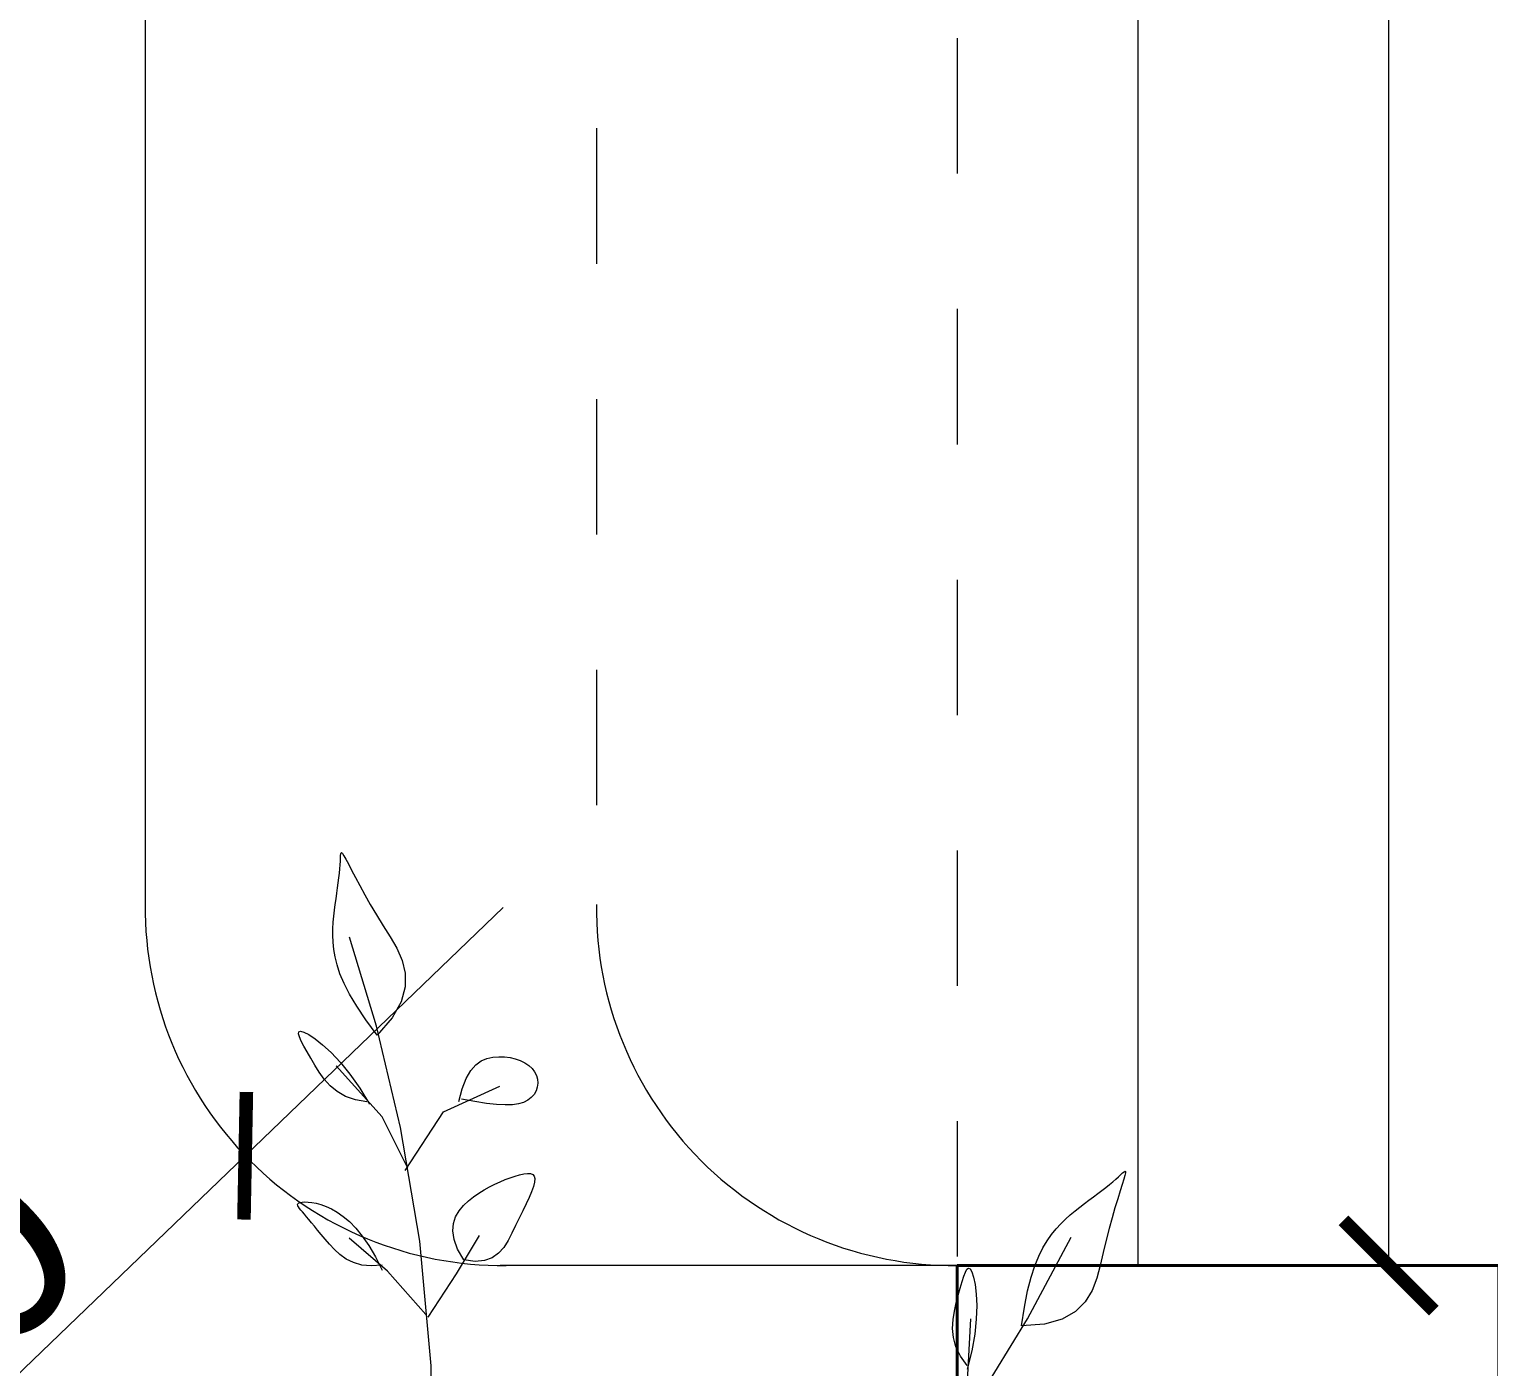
# Model space of a CAD drawing. Header units: centimetres. Extents: x -26724 to 60145, y -23645 to 6771.
# Drawn here: x -19266.5 to -19185.6, y 1075.3 to 1149.4 of the extents above; entities that cross this region are included whole.
import ezdxf

# ---------------------------------------------------------------- set-up
doc = ezdxf.new("R2010")
doc.units = ezdxf.units.CM
for name, pattern in [('AUSGEZOGEN', [0]), ('DALEKOVOD_VN', [5, 2.5, -2.5]), ('PUNKT2_S9', [0.35, 0.15, -0.1, 0, -0.1])]:
    doc.linetypes.add(name, pattern=pattern)
for name, color, linetype, lineweight in [('4.KOTE', 88, 'Continuous', 15), ('Moebel', 252, 'PUNKT2_S9', 13), ('namjestaj', 150, 'Continuous', 5), ('zid', 7, 'Continuous', 40)]:
    doc.layers.add(name, color=color, linetype=linetype, lineweight=lineweight)
doc.styles.get("Standard").update_dxf_attribs({"font": 'calibri.ttf'})
doc.dimstyles.new('ja 1 50', dxfattribs={"dimtxt": 10, "dimasz": 5, "dimexe": 5, "dimexo": 5, "dimgap": 1, "dimtad": 1, "dimdec": 0, "dimtxsty": 'Standard', "dimblk": 'ARCHTICK', "dimcen": 2.5, "dimclrd": 256, "dimclrt": 7, "dimadec": 0, "dimazin": 0, "dimtfac": 1, "dimtdec": 0, "dimtix": 1, "dimtmove": 1, "dimatfit": 3, "dimldrblk": 'ARCHTICK', "dimfxl": 10, "dimfxlon": 1, "dimlwd": 0, "dimlwe": 9, "dimarcsym": 0})

# ---------------------------------------------------------------- blocks, each defined once
blk = doc.blocks.new('ggggt')
at = {"layer": 'Moebel', "color": 91, "linetype": 'AUSGEZOGEN', "lineweight": 18, "transparency": 33554687}
for p, q in [((1566.549, 2053.537, 13.5), (1566.554, 2053.678, 13.5)), ((1566.554, 2053.678, 13.5), (1566.563, 2053.781, 13.5)), ((1566.563, 2053.781, 13.5), (1566.581, 2053.839, 13.5)), ((1566.581, 2053.839, 13.5), (1566.613, 2053.845, 13.5)), ((1566.613, 2053.845, 13.5), (1566.665, 2053.793, 13.5)), ((1566.665, 2053.793, 13.5), (1566.742, 2053.674, 13.5)), ((1566.742, 2053.674, 13.5), (1566.849, 2053.483, 13.5)), ((1566.488, 2052.708, 13.5), (1566.511, 2052.948, 13.5)), ((1566.511, 2052.948, 13.5), (1566.53, 2053.167, 13.5)), ((1566.53, 2053.167, 13.5), (1566.542, 2053.365, 13.5)), ((1566.542, 2053.365, 13.5), (1566.549, 2053.537, 13.5)), ((1566.849, 2053.483, 13.5), (1566.99, 2053.215, 13.5)), ((1566.99, 2053.215, 13.5), (1567.166, 2052.875, 13.5)), ((1567.166, 2052.875, 13.5), (1567.375, 2052.472, 13.5)), ((1566.388, 2051.892, 13.5), (1566.425, 2052.178, 13.5)), ((1566.425, 2052.178, 13.5), (1566.459, 2052.451, 13.5)), ((1566.459, 2052.451, 13.5), (1566.488, 2052.708, 13.5)), ((1567.375, 2052.472, 13.5), (1567.618, 2052.014, 13.5)), ((1567.618, 2052.014, 13.5), (1567.894, 2051.509, 13.5)), ((1566.259, 2050.977, 13.5), (1566.304, 2051.29, 13.5)), ((1566.304, 2051.29, 13.5), (1566.348, 2051.595, 13.5)), ((1566.348, 2051.595, 13.5), (1566.388, 2051.892, 13.5)), ((1567.894, 2051.509, 13.5), (1568.201, 2050.966, 13.5)), ((1566.177, 2050.325, 13.5), (1566.216, 2050.655, 13.5)), ((1566.216, 2050.655, 13.5), (1566.259, 2050.977, 13.5)), ((1568.201, 2050.966, 13.5), (1568.54, 2050.391, 13.5)), ((1568.54, 2050.391, 13.5), (1568.909, 2049.795, 13.5)), ((1566.127, 2049.263, 13.5), (1566.129, 2049.63, 13.5)), ((1566.129, 2049.63, 13.5), (1566.147, 2049.984, 13.5)), ((1566.147, 2049.984, 13.5), (1566.177, 2050.325, 13.5)), ((1568.909, 2049.795, 13.5), (1569.299, 2049.181, 13.5)), ((1566.144, 2048.882, 13.5), (1566.127, 2049.263, 13.5)), ((1566.184, 2048.484, 13.5), (1566.144, 2048.882, 13.5)), ((1568.537, 2044.235, 13.5), (1567.049, 2049.151, 13.5)), ((1569.299, 2049.181, 13.5), (1569.669, 2048.543, 13.5)), ((1566.252, 2048.066, 13.5), (1566.184, 2048.484, 13.5)), ((1566.36, 2047.62, 13.5), (1566.252, 2048.066, 13.5)), ((1569.669, 2048.543, 13.5), (1569.966, 2047.873, 13.5)), ((1566.521, 2047.134, 13.5), (1566.36, 2047.62, 13.5)), ((1566.748, 2046.598, 13.5), (1566.521, 2047.134, 13.5)), ((1569.966, 2047.873, 13.5), (1570.14, 2047.162, 13.5)), ((1570.14, 2047.162, 13.5), (1570.14, 2046.4, 13.5)), ((1567.055, 2045.999, 13.5), (1566.748, 2046.598, 13.5)), ((1570.14, 2046.4, 13.5), (1569.915, 2045.579, 13.5)), ((1567.455, 2045.328, 13.5), (1567.055, 2045.999, 13.5)), ((1569.915, 2045.579, 13.5), (1569.414, 2044.69, 13.5)), ((1567.96, 2044.573, 13.5), (1567.455, 2045.328, 13.5)), ((1569.414, 2044.69, 13.5), (1568.585, 2043.723, 13.5)), ((1564.227, 2043.807, 13.5), (1564.245, 2043.913, 13.5)), ((1564.245, 2043.913, 13.5), (1564.339, 2043.945, 13.5)), ((1564.339, 2043.945, 13.5), (1564.518, 2043.896, 13.5)), ((1564.518, 2043.896, 13.5), (1564.789, 2043.758, 13.5)), ((1568.585, 2043.723, 13.5), (1567.96, 2044.573, 13.5)), ((1569.881, 2038.609, 13.5), (1568.537, 2044.235, 13.5)), ((1564.275, 2043.635, 13.5), (1564.227, 2043.807, 13.5)), ((1564.376, 2043.405, 13.5), (1564.275, 2043.635, 13.5)), ((1564.522, 2043.125, 13.5), (1564.376, 2043.405, 13.5)), ((1564.702, 2042.803, 13.5), (1564.522, 2043.125, 13.5)), ((1564.789, 2043.758, 13.5), (1565.142, 2043.526, 13.5)), ((1565.142, 2043.526, 13.5), (1565.561, 2043.195, 13.5)), ((1565.561, 2043.195, 13.5), (1566.033, 2042.761, 13.5)), ((1568.585, 2043.723, 13.5), (1568.585, 2043.723, 13.5)), ((1564.906, 2042.446, 13.5), (1564.702, 2042.803, 13.5)), ((1565.126, 2042.064, 13.5), (1564.906, 2042.446, 13.5)), ((1566.033, 2042.761, 13.5), (1566.544, 2042.219, 13.5)), ((1574.05, 2042.084, 13.5), (1574.352, 2042.304, 13.5)), ((1574.352, 2042.304, 13.5), (1574.668, 2042.442, 13.5)), ((1574.668, 2042.442, 13.5), (1574.992, 2042.514, 13.5)), ((1574.992, 2042.514, 13.5), (1575.316, 2042.538, 13.5)), ((1575.316, 2042.538, 13.5), (1575.635, 2042.527, 13.5)), ((1575.635, 2042.527, 13.5), (1575.944, 2042.485, 13.5)), ((1575.944, 2042.485, 13.5), (1576.238, 2042.416, 13.5)), ((1576.238, 2042.416, 13.5), (1576.511, 2042.319, 13.5)), ((1576.511, 2042.319, 13.5), (1576.76, 2042.198, 13.5)), ((1565.371, 2041.673, 13.5), (1565.126, 2042.064, 13.5)), ((1565.653, 2041.288, 13.5), (1565.371, 2041.673, 13.5)), ((1568.864, 2039.196, 13.5), (1566.32, 2042.023, 13.5)), ((1566.544, 2042.219, 13.5), (1567.077, 2041.565, 13.5)), ((1567.077, 2041.565, 13.5), (1567.62, 2040.795, 13.5)), ((1573.513, 2041.331, 13.5), (1573.768, 2041.765, 13.5)), ((1573.768, 2041.765, 13.5), (1574.05, 2042.084, 13.5)), ((1576.76, 2042.198, 13.5), (1576.978, 2042.053, 13.5)), ((1576.978, 2042.053, 13.5), (1577.163, 2041.888, 13.5)), ((1577.163, 2041.888, 13.5), (1577.308, 2041.702, 13.5)), ((1577.308, 2041.702, 13.5), (1577.409, 2041.5, 13.5)), ((1577.409, 2041.5, 13.5), (1577.467, 2041.286, 13.5)), ((1565.983, 2040.926, 13.5), (1565.653, 2041.288, 13.5)), ((1566.373, 2040.604, 13.5), (1565.983, 2040.926, 13.5)), ((1567.62, 2040.795, 13.5), (1568.157, 2039.902, 13.5)), ((1572.26, 2039.482, 13.5), (1575.374, 2040.899, 13.5)), ((1573.109, 2040.048, 13.5), (1573.291, 2040.764, 13.5)), ((1573.291, 2040.764, 13.5), (1573.513, 2041.331, 13.5)), ((1577.385, 2040.641, 13.5), (1577.274, 2040.446, 13.5)), ((1577.454, 2040.851, 13.5), (1577.385, 2040.641, 13.5)), ((1577.482, 2041.068, 13.5), (1577.454, 2040.851, 13.5)), ((1577.467, 2041.286, 13.5), (1577.482, 2041.068, 13.5)), ((1566.834, 2040.339, 13.5), (1566.373, 2040.604, 13.5)), ((1567.378, 2040.147, 13.5), (1566.834, 2040.339, 13.5)), ((1568.016, 2040.044, 13.5), (1567.378, 2040.147, 13.5)), ((1573.995, 2040.051, 13.5), (1573.251, 2040.19, 13.5)), ((1574.641, 2039.951, 13.5), (1573.995, 2040.051, 13.5)), ((1575.198, 2039.889, 13.5), (1574.641, 2039.951, 13.5)), ((1575.673, 2039.865, 13.5), (1575.198, 2039.889, 13.5)), ((1576.076, 2039.876, 13.5), (1575.673, 2039.865, 13.5)), ((1576.414, 2039.924, 13.5), (1576.076, 2039.876, 13.5)), ((1576.696, 2040.006, 13.5), (1576.414, 2039.924, 13.5)), ((1576.929, 2040.122, 13.5), (1576.696, 2040.006, 13.5)), ((1577.121, 2040.27, 13.5), (1576.929, 2040.122, 13.5)), ((1577.274, 2040.446, 13.5), (1577.121, 2040.27, 13.5)), ((1570.277, 2036.367, 13.5), (1568.864, 2039.196, 13.5)), ((1570.135, 2036.226, 13.5), (1572.26, 2039.482, 13.5)), ((1570.942, 2032.319, 13.5), (1569.881, 2038.609, 13.5)), ((1575.679, 2035.727, 13.5), (1575.959, 2035.83, 13.5)), ((1575.959, 2035.83, 13.5), (1576.226, 2035.921, 13.5)), ((1576.226, 2035.921, 13.5), (1576.478, 2035.995, 13.5)), ((1576.478, 2035.995, 13.5), (1576.707, 2036.048, 13.5)), ((1576.707, 2036.048, 13.5), (1576.908, 2036.072, 13.5)), ((1576.908, 2036.072, 13.5), (1577.076, 2036.064, 13.5)), ((1577.076, 2036.064, 13.5), (1577.206, 2036.017, 13.5)), ((1577.206, 2036.017, 13.5), (1577.291, 2035.925, 13.5)), ((1577.291, 2035.925, 13.5), (1577.326, 2035.784, 13.5)), ((1577.326, 2035.784, 13.5), (1577.309, 2035.589, 13.5)), ((1609.513, 2035.753, 13.5), (1609.661, 2035.884, 13.5)), ((1609.661, 2035.884, 13.5), (1609.788, 2036.001, 13.5)), ((1609.788, 2036.001, 13.5), (1609.891, 2036.097, 13.5)), ((1609.891, 2036.097, 13.5), (1609.971, 2036.164, 13.5)), ((1610.021, 2035.961, 13.5), (1609.962, 2035.751, 13.5)), ((1609.971, 2036.164, 13.5), (1610.024, 2036.192, 13.5)), ((1610.051, 2036.099, 13.5), (1610.021, 2035.961, 13.5)), ((1610.024, 2036.192, 13.5), (1610.052, 2036.173, 13.5)), ((1610.052, 2036.173, 13.5), (1610.051, 2036.099, 13.5)), ((1573.918, 2034.774, 13.5), (1574.209, 2034.981, 13.5)), ((1574.209, 2034.981, 13.5), (1574.504, 2035.167, 13.5)), ((1574.504, 2035.167, 13.5), (1574.801, 2035.332, 13.5)), ((1574.801, 2035.332, 13.5), (1575.098, 2035.48, 13.5)), ((1575.098, 2035.48, 13.5), (1575.392, 2035.61, 13.5)), ((1575.392, 2035.61, 13.5), (1575.679, 2035.727, 13.5)), ((1577.136, 2035.058, 13.5), (1576.997, 2034.733, 13.5)), ((1577.243, 2035.345, 13.5), (1577.136, 2035.058, 13.5)), ((1577.309, 2035.589, 13.5), (1577.243, 2035.345, 13.5)), ((1608.512, 2034.951, 13.5), (1608.74, 2035.127, 13.5)), ((1608.74, 2035.127, 13.5), (1608.956, 2035.297, 13.5)), ((1608.956, 2035.297, 13.5), (1609.159, 2035.458, 13.5)), ((1609.159, 2035.458, 13.5), (1609.345, 2035.611, 13.5)), ((1609.345, 2035.611, 13.5), (1609.513, 2035.753, 13.5)), ((1609.756, 2035.097, 13.5), (1609.62, 2034.664, 13.5)), ((1609.872, 2035.461, 13.5), (1609.756, 2035.097, 13.5)), ((1609.962, 2035.751, 13.5), (1609.872, 2035.461, 13.5)), ((1564.172, 2034.338, 13.5), (1564.186, 2034.384, 13.5)), ((1564.185, 2034.281, 13.5), (1564.172, 2034.338, 13.5)), ((1564.224, 2034.214, 13.5), (1564.185, 2034.281, 13.5)), ((1564.186, 2034.384, 13.5), (1564.23, 2034.422, 13.5)), ((1564.283, 2034.134, 13.5), (1564.224, 2034.214, 13.5)), ((1564.23, 2034.422, 13.5), (1564.309, 2034.452, 13.5)), ((1564.309, 2034.452, 13.5), (1564.425, 2034.475, 13.5)), ((1564.425, 2034.475, 13.5), (1564.575, 2034.487, 13.5)), ((1564.575, 2034.487, 13.5), (1564.758, 2034.484, 13.5)), ((1564.758, 2034.484, 13.5), (1564.97, 2034.462, 13.5)), ((1564.97, 2034.462, 13.5), (1565.208, 2034.416, 13.5)), ((1565.208, 2034.416, 13.5), (1565.47, 2034.344, 13.5)), ((1565.47, 2034.344, 13.5), (1565.753, 2034.24, 13.5)), ((1565.753, 2034.24, 13.5), (1566.054, 2034.1, 13.5)), ((1573.123, 2033.997, 13.5), (1573.365, 2034.286, 13.5)), ((1573.365, 2034.286, 13.5), (1573.635, 2034.543, 13.5)), ((1573.635, 2034.543, 13.5), (1573.918, 2034.774, 13.5)), ((1576.831, 2034.376, 13.5), (1576.647, 2033.994, 13.5)), ((1576.997, 2034.733, 13.5), (1576.831, 2034.376, 13.5)), ((1607.254, 2033.992, 13.5), (1607.515, 2034.199, 13.5)), ((1607.515, 2034.199, 13.5), (1607.773, 2034.395, 13.5)), ((1607.773, 2034.395, 13.5), (1608.026, 2034.584, 13.5)), ((1608.026, 2034.584, 13.5), (1608.273, 2034.77, 13.5)), ((1608.273, 2034.77, 13.5), (1608.512, 2034.951, 13.5)), ((1609.467, 2034.168, 13.5), (1609.305, 2033.616, 13.5)), ((1609.62, 2034.664, 13.5), (1609.467, 2034.168, 13.5)), ((1564.359, 2034.041, 13.5), (1564.283, 2034.134, 13.5)), ((1564.45, 2033.934, 13.5), (1564.359, 2034.041, 13.5)), ((1564.553, 2033.811, 13.5), (1564.45, 2033.934, 13.5)), ((1564.669, 2033.672, 13.5), (1564.553, 2033.811, 13.5)), ((1564.798, 2033.515, 13.5), (1564.669, 2033.672, 13.5)), ((1564.942, 2033.339, 13.5), (1564.798, 2033.515, 13.5)), ((1566.054, 2034.1, 13.5), (1566.371, 2033.92, 13.5)), ((1566.371, 2033.92, 13.5), (1566.701, 2033.69, 13.5)), ((1566.701, 2033.69, 13.5), (1567.043, 2033.4, 13.5)), ((1567.043, 2033.4, 13.5), (1567.394, 2033.04, 13.5)), ((1572.807, 2033.303, 13.5), (1572.931, 2033.672, 13.5)), ((1572.931, 2033.672, 13.5), (1573.123, 2033.997, 13.5)), ((1576.451, 2033.593, 13.5), (1576.251, 2033.177, 13.5)), ((1576.647, 2033.994, 13.5), (1576.451, 2033.593, 13.5)), ((1606.468, 2033.277, 13.5), (1606.729, 2033.535, 13.5)), ((1606.729, 2033.535, 13.5), (1606.991, 2033.772, 13.5)), ((1606.991, 2033.772, 13.5), (1607.254, 2033.992, 13.5)), ((1609.305, 2033.616, 13.5), (1609.138, 2033.014, 13.5)), ((1565.103, 2033.143, 13.5), (1564.942, 2033.339, 13.5)), ((1565.282, 2032.926, 13.5), (1565.103, 2033.143, 13.5)), ((1565.48, 2032.688, 13.5), (1565.282, 2032.926, 13.5)), ((1565.699, 2032.426, 13.5), (1565.48, 2032.688, 13.5)), ((1567.394, 2033.04, 13.5), (1567.753, 2032.601, 13.5)), ((1567.753, 2032.601, 13.5), (1568.118, 2032.073, 13.5)), ((1572.771, 2032.885, 13.5), (1572.807, 2033.303, 13.5)), ((1572.842, 2032.412, 13.5), (1572.771, 2032.885, 13.5)), ((1572.971, 2030.509, 13.5), (1574.246, 2032.632, 13.5)), ((1576.051, 2032.757, 13.5), (1575.838, 2032.348, 13.5)), ((1576.251, 2033.177, 13.5), (1576.051, 2032.757, 13.5)), ((1604.616, 2028.018, 13.5), (1607.041, 2032.546, 13.5)), ((1605.71, 2032.342, 13.5), (1605.957, 2032.685, 13.5)), ((1605.957, 2032.685, 13.5), (1606.21, 2032.995, 13.5)), ((1606.21, 2032.995, 13.5), (1606.468, 2033.277, 13.5)), ((1609.138, 2033.014, 13.5), (1608.971, 2032.369, 13.5)), ((1565.941, 2032.143, 13.5), (1565.699, 2032.426, 13.5)), ((1566.212, 2031.853, 13.5), (1565.941, 2032.143, 13.5)), ((1566.52, 2031.575, 13.5), (1566.212, 2031.853, 13.5)), ((1569.151, 2030.647, 13.5), (1567.031, 2032.485, 13.5)), ((1568.118, 2032.073, 13.5), (1568.487, 2031.445, 13.5)), ((1571.575, 2025.413, 13.5), (1570.942, 2032.319, 13.5)), ((1573.04, 2031.878, 13.5), (1572.842, 2032.412, 13.5)), ((1573.385, 2031.277, 13.5), (1573.04, 2031.878, 13.5)), ((1575.595, 2031.972, 13.5), (1575.308, 2031.648, 13.5)), ((1575.838, 2032.348, 13.5), (1575.595, 2031.972, 13.5)), ((1605.241, 2031.493, 13.5), (1605.471, 2031.95, 13.5)), ((1605.471, 2031.95, 13.5), (1605.71, 2032.342, 13.5)), ((1608.971, 2032.369, 13.5), (1608.81, 2031.686, 13.5)), ((1566.871, 2031.327, 13.5), (1566.52, 2031.575, 13.5)), ((1567.273, 2031.127, 13.5), (1566.871, 2031.327, 13.5)), ((1567.734, 2030.992, 13.5), (1567.273, 2031.127, 13.5)), ((1568.259, 2030.94, 13.5), (1567.734, 2030.992, 13.5)), ((1568.857, 2030.99, 13.5), (1568.259, 2030.94, 13.5)), ((1568.487, 2031.445, 13.5), (1568.857, 2030.707, 13.5)), ((1574.014, 2031.191, 13.5), (1573.385, 2031.277, 13.5)), ((1573.385, 2031.277, 13.5), (1573.385, 2031.277, 13.5)), ((1574.534, 2031.238, 13.5), (1574.014, 2031.191, 13.5)), ((1574.96, 2031.397, 13.5), (1574.534, 2031.238, 13.5)), ((1575.308, 2031.648, 13.5), (1574.96, 2031.397, 13.5)), ((1604.816, 2030.313, 13.5), (1605.022, 2030.953, 13.5)), ((1605.022, 2030.953, 13.5), (1605.241, 2031.493, 13.5)), ((1608.652, 2030.976, 13.5), (1608.463, 2030.264, 13.5)), ((1608.81, 2031.686, 13.5), (1608.652, 2030.976, 13.5)), ((1571.271, 2028.244, 13.5), (1569.151, 2030.647, 13.5)), ((1571.413, 2028.103, 13.5), (1572.971, 2030.509, 13.5)), ((1600.993, 2030.072, 13.5), (1601.087, 2030.373, 13.5)), ((1601.087, 2030.373, 13.5), (1601.178, 2030.607, 13.5)), ((1601.178, 2030.607, 13.5), (1601.266, 2030.762, 13.5)), ((1601.266, 2030.762, 13.5), (1601.354, 2030.824, 13.5)), ((1601.354, 2030.824, 13.5), (1601.443, 2030.781, 13.5)), ((1601.443, 2030.781, 13.5), (1601.535, 2030.62, 13.5)), ((1601.535, 2030.62, 13.5), (1601.629, 2030.33, 13.5)), ((1601.629, 2030.33, 13.5), (1601.714, 2029.917, 13.5)), ((1604.624, 2029.556, 13.5), (1604.816, 2030.313, 13.5)), ((1608.463, 2030.264, 13.5), (1608.199, 2029.58, 13.5)), ((1600.67, 2028.895, 13.5), (1600.784, 2029.32, 13.5)), ((1600.784, 2029.32, 13.5), (1600.892, 2029.716, 13.5)), ((1600.892, 2029.716, 13.5), (1600.993, 2030.072, 13.5)), ((1601.714, 2029.917, 13.5), (1601.777, 2029.386, 13.5)), ((1601.777, 2029.386, 13.5), (1601.804, 2028.746, 13.5)), ((1604.447, 2028.664, 13.5), (1604.624, 2029.556, 13.5)), ((1608.199, 2029.58, 13.5), (1607.82, 2028.954, 13.5)), ((1600.566, 2028.444, 13.5), (1600.67, 2028.895, 13.5)), ((1601.804, 2028.746, 13.5), (1601.782, 2028.002, 13.5)), ((1604.288, 2027.621, 13.5), (1604.447, 2028.664, 13.5)), ((1607.82, 2028.954, 13.5), (1607.281, 2028.415, 13.5)), ((1600.471, 2027.484, 13.5), (1600.493, 2027.973, 13.5)), ((1600.493, 2027.973, 13.5), (1600.566, 2028.444, 13.5)), ((1601.284, 2024.223, 13.5), (1601.485, 2028.021, 13.5)), ((1601.589, 2023.089, 13.5), (1604.616, 2028.018, 13.5)), ((1601.782, 2028.002, 13.5), (1601.697, 2027.162, 13.5)), ((1605.558, 2027.719, 13.5), (1604.288, 2027.621, 13.5)), ((1606.541, 2027.994, 13.5), (1605.558, 2027.719, 13.5)), ((1607.281, 2028.415, 13.5), (1606.541, 2027.994, 13.5)), ((1600.519, 2026.981, 13.5), (1600.471, 2027.484, 13.5)), ((1600.657, 2026.467, 13.5), (1600.519, 2026.981, 13.5)), ((1601.697, 2027.162, 13.5), (1601.535, 2026.233, 13.5)), ((1604.288, 2027.621, 13.5), (1604.288, 2027.621, 13.5)), ((1600.906, 2025.946, 13.5), (1600.657, 2026.467, 13.5)), ((1601.535, 2026.233, 13.5), (1601.284, 2025.222, 13.5)), ((1571.64, 2017.939, 13.5), (1571.575, 2025.413, 13.5)), ((1601.284, 2025.422, 13.5), (1600.906, 2025.946, 13.5))]:
    blk.add_line(p, q, dxfattribs=at)
blk = doc.blocks.new('_ArchTick')
at = {"color": 0, "linetype": 'ByBlock', "const_width": 0.15}
blk.add_lwpolyline([(-0.5, -0.5), (0.5, 0.5)], dxfattribs=at)
blk = doc.blocks.new('*D1667')
at = {"layer": '4.KOTE', "color": 0, "lineweight": 9, "transparency": 16777216}
for p, q in [((-19295.073, 2201.177), (-19295.073, 2187.862)), ((-19200.073, 2182.862), (-19200.073, 2197.862))]:
    blk.add_line(p, q, dxfattribs=at)
at = {"layer": '4.KOTE', "lineweight": 0, "transparency": 16777216}
blk.add_line((-19200.073, 2192.862), (-19295.073, 2192.862), dxfattribs=at)
at = {"layer": 'Defpoints', "color": 0, "transparency": 16777216}
for p in [(-19295.073, 2213.889, 13.5), (-19295.073, 2192.862), (-19200.073, 0, 13.5)]:
    blk.add_point(p, dxfattribs=at)
at = {"layer": '4.KOTE', "lineweight": 0, "transparency": 16777216, "xscale": 5, "yscale": 5, "zscale": 5, "rotation": 180}
blk.add_blockref('_ArchTick', (-19295.073, 2192.862), dxfattribs=at)
at = {"layer": '4.KOTE', "lineweight": 0, "transparency": 16777216, "xscale": 5, "yscale": 5, "zscale": 5}
blk.add_blockref('_ArchTick', (-19200.073, 2192.862), dxfattribs=at)
at = {"layer": '4.KOTE', "color": 7, "transparency": 16777216, "insert": (-19247.573, 2198.985), "char_height": 10, "attachment_point": 5}
blk.add_mtext('95', dxfattribs=at)
blk = doc.blocks.new('*D2035')
at = {"layer": '4.KOTE', "color": 0, "lineweight": 9, "transparency": 16777216}
for p, q in [((-19200.72, 1643.889), (-19186.169, 1643.889)), ((-19200.436, 1080.889), (-19186.169, 1080.889))]:
    blk.add_line(p, q, dxfattribs=at)
at = {"layer": '4.KOTE', "lineweight": 0, "transparency": 16777216}
blk.add_line((-19191.169, 1080.889), (-19191.169, 1643.889), dxfattribs=at)
at = {"layer": 'Defpoints', "color": 0, "transparency": 16777216}
for p in [(-19240.074, 1643.889, 13.5), (-19191.169, 1643.889), (-19227.74, 1080.889, 13.5)]:
    blk.add_point(p, dxfattribs=at)
at = {"layer": '4.KOTE', "lineweight": 0, "transparency": 16777216, "xscale": 5, "yscale": 5, "zscale": 5}
for p, rotation in [((-19191.169, 1643.889), 90), ((-19191.169, 1080.889), 270)]:
    blk.add_blockref('_ArchTick', p, dxfattribs=dict(at, rotation=rotation))
at = {"layer": '4.KOTE', "color": 7, "transparency": 16777216, "insert": (-19197.292, 1362.389), "char_height": 10, "attachment_point": 5, "rotation": 90}
blk.add_mtext('563', dxfattribs=at)
blk = doc.blocks.new('*D2039')
at = {"layer": '4.KOTE', "lineweight": 0, "transparency": 16777216}
for p in [(-19240.24, 1100.722), (-19279.509, 1062.948)]:
    blk.add_line(p, (-19254.534, 1086.972), dxfattribs=at)
at = {"layer": 'Defpoints', "color": 0, "transparency": 16777216}
for p in [(-19240.24, 1100.722, 13.5), (-19254.534, 1086.972, 13.5)]:
    blk.add_point(p, dxfattribs=at)
at = {"layer": '4.KOTE', "lineweight": 0, "transparency": 16777216, "xscale": 5, "yscale": 5, "zscale": 5, "rotation": 43.88872188394565}
blk.add_blockref('_ArchTick', (-19254.534, 1086.972), dxfattribs=at)
at = {"layer": '4.KOTE', "color": 7, "transparency": 16777216, "insert": (-19274.87, 1075.906), "char_height": 10, "attachment_point": 5, "rotation": 43.88872}
blk.add_mtext('R20', dxfattribs=at)

msp = doc.modelspace()

# ---------------------------------------------------------------- linework, layer by layer
at = {"layer": 'namjestaj', "linetype": 'DALEKOVOD_VN', "ltscale": 3}
msp.add_line((-19215.073, 1643.889, 27), (-19215.073, 1080.889, 27), dxfattribs=at)
at = {"layer": 'namjestaj'}
for p, q in [((-19205.074, 1643.9, 13.5), (-19205.073, 1080.888, 13.5)), ((-19260.074, 1623.889, 13.5), (-19260.073, 1100.889, 13.5))]:
    msp.add_line(p, q, dxfattribs=at)
at = {"layer": 'namjestaj', "linetype": 'DALEKOVOD_VN', "ltscale": 3, "elevation": 13.5}
msp.add_lwpolyline([(-19215.074, 1643.9, 0.419151), (-19235.074, 1623.9), (-19235.074, 1100.664)], format="xyb", dxfattribs=at)
at = {"layer": 'namjestaj', "elevation": 13.5}
msp.add_lwpolyline([(-19215.073, 1080.889), (-19240.407, 1080.889)], dxfattribs=at)
at = {"layer": 'namjestaj'}
for centre in [(-19240.24, 1100.722, 13.5), (-19215.24, 1100.721, 13.5)]:
    msp.add_arc(centre, 19.834, 179.51789, 270.48211, dxfattribs=at)
at = {"layer": 'zid', "color": 32, "ltscale": 12, "true_color": 0xcd6928, "elevation": 13.5}
msp.add_lwpolyline([(-19215.073, 1080.889), (-19185.073, 1080.889), (-19185.073, 1000.889), (-19215.074, 1000.889)], close=True, dxfattribs=at)

# ---------------------------------------------------------------- block references
msp.add_blockref('ggggt', (-20815.803, -950.076, 13.5))

# ---------------------------------------------------------------- dimensions: what is measured, and where the dimension line sits
at = {"layer": '4.KOTE'}
dim = msp.add_linear_dim(base=(-19295.073, 2192.862), p1=(-19200.073, 0, 13.5), p2=(-19295.073, 2213.889, 13.5), dimstyle='ja 1 50', dxfattribs=at)
dim.commit()
dim.dimension.update_dxf_attribs({"geometry": '*D1667', "text_midpoint": (-19247.573, 2198.985)})
dim = msp.add_linear_dim(base=(-19191.169, 1643.889), p1=(-19227.74, 1080.889, 13.5), p2=(-19240.074, 1643.889, 13.5), angle=90, dimstyle='ja 1 50', dxfattribs=at)
dim.commit()
dim.dimension.update_dxf_attribs({"geometry": '*D2035', "text_midpoint": (-19197.292, 1362.389)})
dim = msp.add_radius_dim(center=(-19240.24, 1100.722, 13.5), mpoint=(-19254.534, 1086.972, 13.5), dimstyle='ja 1 50', dxfattribs=at)
dim.commit()
dim.dimension.update_dxf_attribs({"geometry": '*D2039', "text_midpoint": (-19274.87, 1075.906)})

doc.saveas('drawing.dxf')
